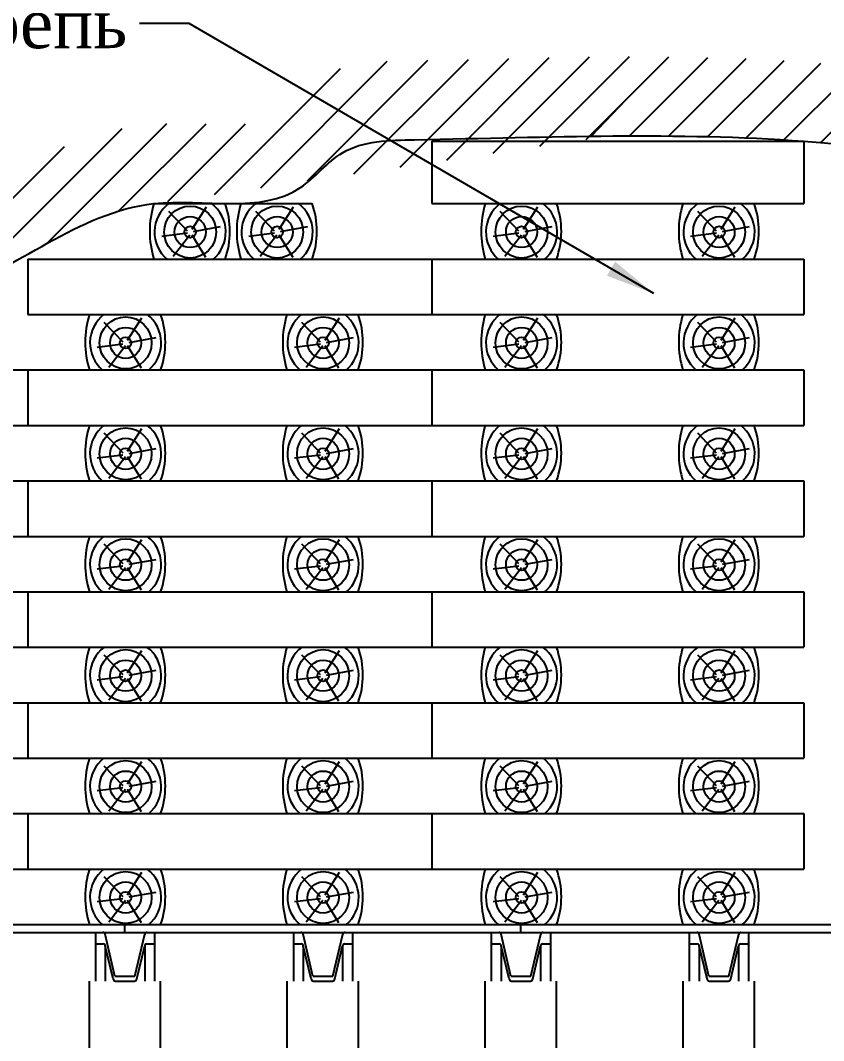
# Model space of a CAD drawing. Header units: millimetres. Extents: x -46762 to 161452, y -66984 to 31524.
# Drawn here: x -9604 to -7576, y 14450 to 17025 of the extents above; entities that cross this region are included whole.
import ezdxf

# ---------------------------------------------------------------- set-up
doc = ezdxf.new("R2010")
doc.units = ezdxf.units.MM
doc.header["$LTSCALE"] = 0.5
doc.styles.get("Standard").update_dxf_attribs({"font": 'TIMES.TTF'})
doc.dimstyles.new('ISO-25', dxfattribs={"dimscale": 50, "dimtxt": 2.5, "dimasz": 2.5, "dimexe": 1.25, "dimexo": 0.625, "dimtad": 1, "dimdec": 0, "dimtxsty": 'Standard', "dimcen": 2.5, "dimadec": 0, "dimazin": 0, "dimtfac": 1, "dimtdec": 0, "dimtmove": 0, "dimatfit": 3, "dimfxl": 1, "dimarcsym": 0})

# ---------------------------------------------------------------- blocks, each defined once
blk = doc.blocks.new('A$C5DAE4609')
for p, q in [((10.4, 140), (190.4, 140)), ((10.4, 0), (190.4, 0))]:
    blk.add_line(p, q)
for centre, radius, start, end in [((240.1, 70), 240.1, 163.0505, 196.9495), ((-7.2, 70), 209.7, 340.4991, 19.5009)]:
    blk.add_arc(centre, radius, start, end)

msp = doc.modelspace()

# ---------------------------------------------------------------- hatches: boundary and pattern name
h = msp.add_hatch()
h.set_pattern_fill('JIS_WOOD', color=256, scale=100, style=0)
edge = h.paths.add_edge_path()
edge.add_line((-9302.69, 16557.64), (-9409.3, 16737.18))
edge.add_spline(control_points=[(-9409.3, 16737.18), (-9412.15, 16736.33), (-9414.99, 16735.47), (-9436.49, 16728.78), (-9454.5, 16722.4), (-9489.24, 16708.88), (-9505.96, 16701.74), (-9538.25, 16687.06), (-9553.81, 16679.51), (-9583.9, 16664.3), (-9598.43, 16656.64), (-9626.55, 16641.45), (-9640.15, 16633.93), (-9666.51, 16619.23), (-9679.27, 16612.05), (-9704.01, 16598.26), (-9715.99, 16591.64), (-9737.83, 16579.86), (-9747.78, 16574.61), (-9757.43, 16569.69)], knot_values=[1491.8872397, 1491.8872397, 1491.8872397, 1491.8872397, 1498.414908, 1498.414908, 1541.668994, 1541.668994, 1584.9230799, 1584.9230799, 1628.1771659, 1628.1771659, 1671.4312518, 1671.4312518, 1714.6853378, 1714.6853378, 1757.9394238, 1757.9394238, 1801.1935097, 1801.1935097, 1839.3834716, 1839.3834716, 1839.3834716, 1839.3834716], degree=3, periodic=0)
edge.add_line((-9757.43, 16569.69), (-9816.55, 16332.5))
edge.add_spline(control_points=[(-9816.55, 16332.5), (-9808.08, 16334.64), (-9630.61, 16383.67), (-9479.47, 16523.99), (-9302.69, 16557.64)], knot_values=[1329.0495257, 1329.0495257, 1329.0495257, 1329.0495257, 1355.663982, 1890.09668, 1890.09668, 1890.09668, 1890.09668], degree=3, periodic=0)
edge = h.paths.add_edge_path()
edge.add_spline(control_points=[(-9302.69, 16557.64), (-9290.99, 16559.87), (-9154.4, 16580.5), (-8943.16, 16520.73), (-8787.66, 16721.63), (-8501.92, 16725.48), (-8276.8, 16732.26), (-8117.1, 16733.63)], knot_values=[1890.09668, 1890.09668, 1890.09668, 1890.09668, 1925.4700919, 2297.9836833, 2435.8162175, 2621.3921299, 3103.5642911, 3103.5642911, 3103.5642911, 3103.5642911], degree=3, periodic=0)
edge.add_line((-8117.1, 16733.63), (-8023.03, 16933.99))
edge.add_spline(control_points=[(-8023.03, 16933.99), (-8064.54, 16934.05), (-8106.04, 16933.8), (-8221.06, 16932.53), (-8294.68, 16931.06), (-8409.85, 16928.55), (-8451.09, 16927.61), (-8513.25, 16926.25), (-8534.02, 16925.81), (-8565.26, 16925.18), (-8575.69, 16924.97), (-8591.36, 16924.68), (-8596.58, 16924.58), (-8604.43, 16924.43), (-8607.04, 16924.39), (-8610.97, 16924.32), (-8612.27, 16924.29), (-8621.66, 16924.12), (-8630.23, 16923.97), (-8648.3, 16923.52), (-8657.82, 16923.21), (-8677.78, 16922.26), (-8688.23, 16921.62), (-8706.69, 16920.04), (-8714.45, 16919.26), (-8730.43, 16917.32), (-8738.65, 16916.16), (-8755.54, 16913.34), (-8764.21, 16911.69), (-8781.98, 16907.75), (-8791.08, 16905.47), (-8809.66, 16900.12), (-8819.14, 16897.05), (-8838.37, 16889.99), (-8848.12, 16886), (-8864.21, 16878.57), (-8870.5, 16875.46), (-8879.94, 16870.45), (-8883.08, 16868.72), (-8887.79, 16866.04), (-8889.36, 16865.13), (-8892.49, 16863.28), (-8894.07, 16862.34), (-8897.23, 16860.41), (-8898.83, 16859.42), (-8908.53, 16853.31), (-8916, 16848.17), (-8929.82, 16838.08), (-8936.17, 16833.13), (-8947.9, 16823.58), (-8953.29, 16818.99), (-8963.23, 16810.27), (-8967.79, 16806.14), (-8976.18, 16798.44), (-8980.01, 16794.87), (-8986.99, 16788.35), (-8990.14, 16785.4), (-8995.78, 16780.2), (-8998.26, 16777.94), (-9002.51, 16774.16), (-9004.29, 16772.64), (-9007.04, 16770.36), (-9008.01, 16769.6), (-9008.53, 16769.21)], knot_values=[2308.2794904, 2308.2794904, 2308.2794904, 2308.2794904, 2431.4007334, 2431.4007334, 2649.1713122, 2649.1713122, 2769.9958392, 2769.9958392, 2830.4081026, 2830.4081026, 2860.6142344, 2860.6142344, 2875.7173003, 2875.7173003, 2883.2688332, 2883.2688332, 2887.0445997, 2887.0445997, 2910.0877626, 2910.0877626, 2933.1309256, 2933.1309256, 2956.1740886, 2956.1740886, 2972.070112, 2972.070112, 2987.9661353, 2987.9661353, 3003.8621587, 3003.8621587, 3019.758182, 3019.758182, 3035.6542053, 3035.6542053, 3051.5502287, 3051.5502287, 3061.7033434, 3061.7033434, 3066.7799008, 3066.7799008, 3069.3181794, 3069.3181794, 3071.8564581, 3071.8564581, 3074.5222835, 3074.5222835, 3088.2715874, 3088.2715874, 3102.0208914, 3102.0208914, 3115.7701954, 3115.7701954, 3129.5194994, 3129.5194994, 3143.2688034, 3143.2688034, 3157.0181074, 3157.0181074, 3170.7674113, 3170.7674113, 3184.5167153, 3184.5167153, 3198.2660193, 3198.2660193, 3198.2660193, 3198.2660193], degree=3, periodic=0)
edge.add_spline(control_points=[(-9008.53, 16769.21), (-9008.69, 16769.15), (-9008.91, 16769.06), (-9009.87, 16768.69), (-9010.91, 16768.34), (-9013.91, 16767.5), (-9015.87, 16767.02), (-9020.76, 16766.07), (-9023.69, 16765.58), (-9031.47, 16764.58), (-9036.63, 16764.09), (-9048.42, 16763.35), (-9055.04, 16763.11), (-9069.58, 16762.91), (-9077.5, 16762.94), (-9094.5, 16763.23), (-9103.58, 16763.49), (-9122.8, 16764.11), (-9132.94, 16764.48), (-9154.19, 16765.19), (-9165.31, 16765.52), (-9188.49, 16765.97), (-9200.56, 16766.08), (-9225.64, 16765.83), (-9238.65, 16765.47), (-9258.86, 16764.37), (-9265.7, 16763.9), (-9276.13, 16763.03), (-9279.64, 16762.71), (-9286.72, 16762.01), (-9290.29, 16761.62), (-9298.8, 16760.63), (-9303.72, 16760), (-9326.08, 16756.87), (-9343.13, 16753.74), (-9376.74, 16746.3), (-9393.26, 16741.96), (-9409.3, 16737.18)], knot_values=[1839.3834716, 1839.3834716, 1839.3834716, 1839.3834716, 1849.4136162, 1849.4136162, 1871.8549899, 1871.8549899, 1894.2963636, 1894.2963636, 1916.7377373, 1916.7377373, 1945.5862228, 1945.5862228, 1974.4347082, 1974.4347082, 2003.2831937, 2003.2831937, 2032.1316792, 2032.1316792, 2060.9801647, 2060.9801647, 2089.8286501, 2089.8286501, 2118.6771356, 2118.6771356, 2147.5256211, 2147.5256211, 2161.90093, 2161.90093, 2169.0885844, 2169.0885844, 2176.2762388, 2176.2762388, 2186.3011789, 2186.3011789, 2222.1312354, 2222.1312354, 2258.8576531, 2258.8576531, 2258.8576531, 2258.8576531], degree=3, periodic=0)
edge.add_line((-9409.3, 16737.18), (-9302.69, 16557.64))
edge.add_spline(control_points=[(-9302.69, 16557.64), (-9290.99, 16559.87), (-9154.4, 16580.5), (-8943.16, 16520.73), (-8787.66, 16721.63), (-8501.92, 16725.48), (-8276.8, 16732.26), (-8117.1, 16733.63)], knot_values=[1890.09668, 1890.09668, 1890.09668, 1890.09668, 1925.4700919, 2297.9836833, 2435.8162175, 2621.3921299, 3103.5642911, 3103.5642911, 3103.5642911, 3103.5642911], degree=3, periodic=0)
edge.add_arc((-9037.45, 16492.95), 240.11, 163.05049, 163.08772, ccw=False)
edge.add_line((-9267.14, 16562.95), (-9265.44, 16562.95))
edge = h.paths.add_edge_path()
edge.add_spline(control_points=[(-7696.13, 16925.49), (-7699.42, 16925.68), (-7702.71, 16925.86), (-7780.09, 16930.01), (-7853.75, 16932.24), (-7959.2, 16933.72), (-7991.12, 16933.95), (-8023.03, 16933.99)], knot_values=[3198.2660193, 3198.2660193, 3198.2660193, 3198.2660193, 3207.9412581, 3207.9412581, 3425.7118369, 3425.7118369, 3520.3611728, 3520.3611728, 3520.3611728, 3520.3611728], degree=3, periodic=0)
edge.add_line((-8023.03, 16933.99), (-8117.1, 16733.63))
edge.add_spline(control_points=[(-8117.1, 16733.63), (-7951.32, 16735.06), (-7788.61, 16732.68), (-7625.33, 16720.47)], knot_values=[3103.5642911, 3103.5642911, 3103.5642911, 3103.5642911, 3604.1023321, 3604.1023321, 3604.1023321, 3604.1023321], degree=3, periodic=0)
edge.add_spline(control_points=[(-7625.33, 16720.47), (-7571.15, 16716.42), (-7516.9, 16711.28), (-7462.62, 16705.12)], knot_values=[3604.1023321, 3604.1023321, 3604.1023321, 3604.1023321, 3770.1922763, 3770.1922763, 3770.1922763, 3770.1922763], degree=3, periodic=0)
edge.add_line((-7462.62, 16705.12), (-7696.13, 16925.49))
edge = h.paths.add_edge_path()
edge.add_spline(control_points=[(-6272.79, 16637.91), (-6290.8, 16643.83), (-6308.83, 16649.69), (-6460.12, 16698.21), (-6594.68, 16737.22), (-6865.69, 16806), (-7002.14, 16835.78), (-7219.46, 16874.21), (-7299.95, 16886.5), (-7420.86, 16901.8), (-7461.19, 16906.38), (-7521.73, 16912.42), (-7541.91, 16914.29), (-7572.19, 16916.9), (-7582.29, 16917.73), (-7602.48, 16919.32), (-7612.58, 16920.09), (-7647.21, 16922.58), (-7671.69, 16924.13), (-7696.13, 16925.49)], knot_values=[3520.3611728, 3520.3611728, 3520.3611728, 3520.3611728, 3574.984951, 3574.984951, 3978.0695438, 3978.0695438, 4381.1541365, 4381.1541365, 4617.2891924, 4617.2891924, 4735.3567204, 4735.3567204, 4794.3904844, 4794.3904844, 4823.9073664, 4823.9073664, 4853.4242484, 4853.4242484, 4925.2160173, 4925.2160173, 4925.2160173, 4925.2160173], degree=3, periodic=0)
edge.add_line((-7696.13, 16925.49), (-7462.62, 16705.12))
edge.add_spline(control_points=[(-7462.62, 16705.12), (-7157.23, 16670.46), (-6850.77, 16603.38), (-6548.51, 16514.42)], knot_values=[3770.1922763, 3770.1922763, 3770.1922763, 3770.1922763, 4704.6908673, 4704.6908673, 4704.6908673, 4704.6908673], degree=3, periodic=0)
edge.add_line((-6548.51, 16514.42), (-6272.79, 16637.91))
edge = h.paths.add_edge_path()
edge.add_spline(control_points=[(-5500.7, 16349.42), (-5522.99, 16357.79), (-5545.37, 16366.33), (-5619.81, 16395.06), (-5672.28, 16415.82), (-5754.84, 16448.45), (-5784.48, 16460.16), (-5829.27, 16477.71), (-5844.25, 16483.55), (-5866.82, 16492.3), (-5874.35, 16495.21), (-5889.45, 16501.02), (-5897.02, 16503.93), (-5913.55, 16510.24), (-5922.51, 16513.64), (-6044.07, 16559.64), (-6157.92, 16600.12), (-6272.79, 16637.91)], knot_values=[4925.2160173, 4925.2160173, 4925.2160173, 4925.2160173, 4998.4948295, 4998.4948295, 5167.9846442, 5167.9846442, 5261.9321579, 5261.9321579, 5308.9059148, 5308.9059148, 5332.3927933, 5332.3927933, 5355.8796717, 5355.8796717, 5383.6266499, 5383.6266499, 5732.0874645, 5732.0874645, 5732.0874645, 5732.0874645], degree=3, periodic=0)
edge.add_line((-6272.79, 16637.91), (-6548.51, 16514.42))
edge.add_spline(control_points=[(-6548.51, 16514.42), (-6374.38, 16463.17), (-6201.64, 16404.66), (-6031.3, 16340.91)], knot_values=[4704.6908673, 4704.6908673, 4704.6908673, 4704.6908673, 5243.0458074, 5243.0458074, 5243.0458074, 5243.0458074], degree=3, periodic=0)
edge.add_spline(control_points=[(-6031.3, 16340.91), (-6010.35, 16333.07), (-5809.44, 16256.99), (-5612.06, 16173.93), (-5432.53, 16112.2)], knot_values=[5243.0458074, 5243.0458074, 5243.0458074, 5243.0458074, 5309.2451267, 5879.0981892, 5879.0981892, 5879.0981892, 5879.0981892], degree=3, periodic=0)
edge.add_line((-5432.53, 16112.2), (-5500.7, 16349.42))
edge = h.paths.add_edge_path()
edge.add_spline(control_points=[(-4799.52, 16176.79), (-4816.16, 16178.02), (-4832.69, 16179.42), (-4872.76, 16183.3), (-4896.17, 16185.96), (-4930.87, 16190.59), (-4942.37, 16192.23), (-4965.23, 16195.74), (-4976.65, 16197.61), (-5028.89, 16206.7), (-5069.69, 16215.26), (-5160.59, 16237.14), (-5210.73, 16251.1), (-5311.56, 16282.12), (-5362.25, 16299.18), (-5442.32, 16327.72), (-5471.44, 16338.43), (-5500.7, 16349.42)], knot_values=[5732.0874645, 5732.0874645, 5732.0874645, 5732.0874645, 5785.8639203, 5785.8639203, 5863.4557085, 5863.4557085, 5902.2516026, 5902.2516026, 5941.0474968, 5941.0474968, 6079.6322189, 6079.6322189, 6249.1220336, 6249.1220336, 6418.6118483, 6418.6118483, 6514.8228507, 6514.8228507, 6514.8228507, 6514.8228507], degree=3, periodic=0)
edge.add_line((-5500.7, 16349.42), (-5432.53, 16112.2))
edge.add_spline(control_points=[(-5432.53, 16112.2), (-5291.58, 16063.74), (-5148.97, 16023.1), (-5002.03, 15999.14)], knot_values=[5879.0981892, 5879.0981892, 5879.0981892, 5879.0981892, 6326.5085512, 6326.5085512, 6326.5085512, 6326.5085512], degree=3, periodic=0)
edge.add_line((-5002.03, 15999.14), (-4799.52, 16176.79))
edge = h.paths.add_edge_path()
edge.add_spline(control_points=[(-4272.41, 16175.94), (-4276.2, 16175.8), (-4279.99, 16175.66), (-4333.29, 16173.77), (-4382.36, 16172.13), (-4479.37, 16169.79), (-4527.31, 16169.08), (-4621.83, 16169.19), (-4668.42, 16170.03), (-4742.97, 16173.1), (-4771.41, 16174.7), (-4799.52, 16176.79)], knot_values=[6514.8228507, 6514.8228507, 6514.8228507, 6514.8228507, 6525.8689882, 6525.8689882, 6670.4503563, 6670.4503563, 6815.0317244, 6815.0317244, 6959.6130925, 6959.6130925, 7050.4180048, 7050.4180048, 7050.4180048, 7050.4180048], degree=3, periodic=0)
edge.add_line((-4799.52, 16176.79), (-5002.03, 15999.14))
edge.add_spline(control_points=[(-5002.03, 15999.14), (-4996.25, 15998.19), (-4729.64, 15955.95), (-4448.5, 15969.61), (-4175.36, 15979.31)], knot_values=[6326.5085512, 6326.5085512, 6326.5085512, 6326.5085512, 6344.1358618, 7137.3790092, 7137.3790092, 7137.3790092, 7137.3790092], degree=3, periodic=0)
edge.add_line((-4175.36, 15979.31), (-4272.41, 16175.94))
edge = h.paths.add_edge_path()
edge.add_spline(control_points=[(-3416.53, 16151.37), (-3450.02, 16157.08), (-3483.53, 16161.9), (-3569.07, 16172.28), (-3621.08, 16176.75), (-3724.81, 16182.91), (-3776.53, 16184.59), (-3879.54, 16185.99), (-3930.83, 16185.71), (-4032.84, 16183.98), (-4083.56, 16182.53), (-4180.41, 16179.31), (-4226.6, 16177.58), (-4272.41, 16175.94)], knot_values=[7050.4180048, 7050.4180048, 7050.4180048, 7050.4180048, 7143.4126151, 7143.4126151, 7287.9939832, 7287.9939832, 7432.5753513, 7432.5753513, 7577.1567194, 7577.1567194, 7721.7380875, 7721.7380875, 7855.2733181, 7855.2733181, 7855.2733181, 7855.2733181], degree=3, periodic=0)
edge.add_line((-4272.41, 16175.94), (-4175.36, 15979.31))
edge.add_spline(control_points=[(-4175.36, 15979.31), (-3987.29, 15985.98), (-3800.13, 15990.92), (-3619.02, 15975.44)], knot_values=[7137.3790092, 7137.3790092, 7137.3790092, 7137.3790092, 7683.5524009, 7683.5524009, 7683.5524009, 7683.5524009], degree=3, periodic=0)
edge.add_line((-3619.02, 15975.44), (-3416.53, 16151.37))
edge = h.paths.add_edge_path()
edge.add_spline(control_points=[(-2961.3, 16004.6), (-2972.91, 16010.53), (-2984.57, 16016.28), (-3035.91, 16040.74), (-3075.99, 16057.54), (-3156.71, 16087.36), (-3197.35, 16100.38), (-3278.9, 16123.08), (-3319.83, 16132.77), (-3379.37, 16144.75), (-3397.95, 16148.2), (-3416.53, 16151.37)], knot_values=[7855.2733181, 7855.2733181, 7855.2733181, 7855.2733181, 7888.840924, 7888.840924, 8002.697252, 8002.697252, 8116.55358, 8116.55358, 8230.409908, 8230.409908, 8281.9966659, 8281.9966659, 8281.9966659, 8281.9966659], degree=3, periodic=0)
edge.add_line((-3416.53, 16151.37), (-3619.02, 15975.44))
edge.add_spline(control_points=[(-3619.02, 15975.44), (-3412.33, 15957.78), (-3167.91, 15903.38), (-2947.01, 15766.85), (-2906.21, 15739.88)], knot_values=[7683.5524009, 7683.5524009, 7683.5524009, 7683.5524009, 8306.867494, 8449.9641267, 8449.9641267, 8449.9641267, 8449.9641267], degree=3, periodic=0)
edge.add_line((-2906.21, 15739.88), (-2961.3, 16004.6))
edge = h.paths.add_edge_path()
edge.add_spline(control_points=[(-2371.29, 15632.09), (-2382.62, 15637.17), (-2394.13, 15642.7), (-2423.98, 15657.9), (-2442.56, 15668.19), (-2480.49, 15690.6), (-2499.85, 15702.71), (-2539.3, 15728.43), (-2559.4, 15742.03), (-2600.36, 15770.36), (-2621.22, 15785.08), (-2663.77, 15815.24), (-2685.46, 15830.67), (-2729.79, 15861.83), (-2752.43, 15877.54), (-2798.86, 15908.82), (-2822.64, 15924.38), (-2862.34, 15949.1), (-2877.84, 15958.46), (-2901.53, 15972.22), (-2909.5, 15976.76), (-2921.57, 15983.48), (-2925.62, 15985.71), (-2933.75, 15990.13), (-2937.84, 15992.33), (-2947, 15997.2), (-2952.09, 15999.86), (-2958.56, 16003.2), (-2959.93, 16003.9), (-2961.3, 16004.6)], knot_values=[8281.9966659, 8281.9966659, 8281.9966659, 8281.9966659, 8331.0616775, 8331.0616775, 8407.3612814, 8407.3612814, 8483.6608854, 8483.6608854, 8559.9604894, 8559.9604894, 8636.2600934, 8636.2600934, 8712.5596973, 8712.5596973, 8788.8593013, 8788.8593013, 8865.1589053, 8865.1589053, 8912.6541458, 8912.6541458, 8936.4017661, 8936.4017661, 8948.2755762, 8948.2755762, 8960.1493863, 8960.1493863, 8974.8947478, 8974.8947478, 8978.8619715, 8978.8619715, 8978.8619715, 8978.8619715], degree=3, periodic=0)
edge.add_line((-2961.3, 16004.6), (-2906.21, 15739.88))
edge.add_spline(control_points=[(-2906.21, 15739.88), (-2783.49, 15658.73), (-2664.78, 15564.16), (-2539.87, 15493.69)], knot_values=[8449.9641267, 8449.9641267, 8449.9641267, 8449.9641267, 8880.4066463, 8880.4066463, 8880.4066463, 8880.4066463], degree=3, periodic=0)
edge.add_line((-2539.87, 15493.69), (-2371.29, 15632.09))

# ---------------------------------------------------------------- linework, layer by layer
for p, q in [((-8074.08, 16825.94), (-8162.8, 16733.15)), ((-8565.44, 16720.47), (-8565.44, 16562.95)), ((-8565.44, 16720.47), (-7625.33, 16720.47)), ((-7625.33, 16720.47), (-7625.33, 16562.95)), ((-8565.44, 16562.95), (-7625.33, 16562.95)), ((-8565.44, 16562.95), (-7931.25, 16562.95)), ((-9230.19, 16543.96), (-9182.92, 16494.02)), ((-9135.43, 16554), (-9171.4, 16497.5)), ((-9010.44, 16543.96), (-8963.17, 16494.02)), ((-8915.68, 16554), (-8951.65, 16497.5)), ((-8393.15, 16543.96), (-8345.87, 16494.02)), ((-8298.38, 16554), (-8334.36, 16497.5)), ((-7894.31, 16543.96), (-7847.03, 16494.02)), ((-7799.54, 16554), (-7835.52, 16497.5)), ((-9182.13, 16488.03), (-9247.4, 16480.08)), ((-9176.04, 16483.67), (-9218.11, 16429.08)), ((-9171.54, 16484.4), (-9136.3, 16428.1)), ((-9099.26, 16503.93), (-9167.63, 16491.63)), ((-8962.37, 16488.03), (-9027.65, 16480.08)), ((-8956.29, 16483.67), (-8998.36, 16429.08)), ((-8951.79, 16484.4), (-8916.55, 16428.1)), ((-8879.5, 16503.93), (-8947.88, 16491.63)), ((-8345.08, 16488.03), (-8410.36, 16480.08)), ((-8338.99, 16483.67), (-8381.07, 16429.08)), ((-8334.49, 16484.4), (-8299.25, 16428.1)), ((-8262.21, 16503.93), (-8330.58, 16491.63)), ((-7846.24, 16488.03), (-7911.52, 16480.08)), ((-7840.15, 16483.67), (-7882.23, 16429.08)), ((-7835.65, 16484.4), (-7800.41, 16428.1)), ((-7763.37, 16503.93), (-7831.74, 16491.63)), ((-9585.09, 16422.95), (-7931.25, 16422.95)), ((-9585.09, 16422.95), (-9585.09, 16282.95)), ((-8931.25, 16422.95), (-7625.33, 16422.95)), ((-8565.44, 16422.95), (-8565.44, 16282.95)), ((-7625.33, 16422.95), (-7625.33, 16282.95)), ((-9585.09, 16282.95), (-8931.25, 16282.95)), ((-8931.25, 16282.95), (-7625.33, 16282.95)), ((-9393.15, 16263.96), (-9345.87, 16214.02)), ((-9298.38, 16274), (-9334.36, 16217.5)), ((-8894.31, 16263.96), (-8847.03, 16214.02)), ((-8799.54, 16274), (-8835.52, 16217.5)), ((-8393.15, 16263.96), (-8345.87, 16214.02)), ((-8298.38, 16274), (-8334.36, 16217.5)), ((-7894.31, 16263.96), (-7847.03, 16214.02)), ((-7799.54, 16274), (-7835.52, 16217.5)), ((-9345.08, 16208.03), (-9410.36, 16200.08)), ((-9338.99, 16203.67), (-9381.07, 16149.08)), ((-9334.49, 16204.4), (-9299.25, 16148.1)), ((-9262.21, 16223.93), (-9330.58, 16211.63)), ((-8846.24, 16208.03), (-8911.52, 16200.08)), ((-8840.15, 16203.67), (-8882.23, 16149.08)), ((-8835.65, 16204.4), (-8800.41, 16148.1)), ((-8763.37, 16223.93), (-8831.74, 16211.63)), ((-8345.08, 16208.03), (-8410.36, 16200.08)), ((-8338.99, 16203.67), (-8381.07, 16149.08)), ((-8334.49, 16204.4), (-8299.25, 16148.1)), ((-8262.21, 16223.93), (-8330.58, 16211.63)), ((-7846.24, 16208.03), (-7911.52, 16200.08)), ((-7840.15, 16203.67), (-7882.23, 16149.08)), ((-7835.65, 16204.4), (-7800.41, 16148.1)), ((-7763.37, 16223.93), (-7831.74, 16211.63)), ((-10591.91, 16142.95), (-8931.25, 16142.95)), ((-9931.25, 16142.95), (-7931.25, 16142.95)), ((-9585.09, 16142.95), (-9585.09, 16002.95)), ((-8931.25, 16142.95), (-7625.33, 16142.95)), ((-8565.44, 16142.95), (-8565.44, 16002.95)), ((-7625.33, 16142.95), (-7625.33, 16002.95)), ((-10591.91, 16002.95), (-8931.25, 16002.95)), ((-9931.25, 16002.95), (-7931.25, 16002.95)), ((-9298.38, 15994), (-9334.36, 15937.5)), ((-8931.25, 16002.95), (-7625.33, 16002.95)), ((-8799.54, 15994), (-8835.52, 15937.5)), ((-8298.38, 15994), (-8334.36, 15937.5)), ((-7799.54, 15994), (-7835.52, 15937.5)), ((-9393.15, 15983.96), (-9345.87, 15934.02)), ((-8894.31, 15983.96), (-8847.03, 15934.02)), ((-8393.15, 15983.96), (-8345.87, 15934.02)), ((-7894.31, 15983.96), (-7847.03, 15934.02)), ((-9262.21, 15943.93), (-9330.58, 15931.63)), ((-8763.37, 15943.93), (-8831.74, 15931.63)), ((-8262.21, 15943.93), (-8330.58, 15931.63)), ((-7763.37, 15943.93), (-7831.74, 15931.63)), ((-9345.08, 15928.03), (-9410.36, 15920.08)), ((-9338.99, 15923.67), (-9381.07, 15869.08)), ((-9334.49, 15924.4), (-9299.25, 15868.1)), ((-8846.24, 15928.03), (-8911.52, 15920.08)), ((-8840.15, 15923.67), (-8882.23, 15869.08)), ((-8835.65, 15924.4), (-8800.41, 15868.1)), ((-8345.08, 15928.03), (-8410.36, 15920.08)), ((-8338.99, 15923.67), (-8381.07, 15869.08)), ((-8334.49, 15924.4), (-8299.25, 15868.1)), ((-7846.24, 15928.03), (-7911.52, 15920.08)), ((-7840.15, 15923.67), (-7882.23, 15869.08)), ((-7835.65, 15924.4), (-7800.41, 15868.1)), ((-10931.25, 15862.95), (-8931.25, 15862.95)), ((-9931.25, 15862.95), (-7931.25, 15862.95)), ((-9585.09, 15862.95), (-9585.09, 15722.95)), ((-8931.25, 15862.95), (-7625.33, 15862.95)), ((-8565.44, 15862.95), (-8565.44, 15722.95)), ((-7625.33, 15862.95), (-7625.33, 15722.95)), ((-10931.25, 15722.95), (-8931.25, 15722.95)), ((-9931.25, 15722.95), (-7931.25, 15722.95)), ((-9298.38, 15714), (-9334.36, 15657.5)), ((-8931.25, 15722.95), (-7625.33, 15722.95)), ((-8799.54, 15714), (-8835.52, 15657.5)), ((-8298.38, 15714), (-8334.36, 15657.5)), ((-7799.54, 15714), (-7835.52, 15657.5)), ((-9393.15, 15703.96), (-9345.87, 15654.02)), ((-8894.31, 15703.96), (-8847.03, 15654.02)), ((-8393.15, 15703.96), (-8345.87, 15654.02)), ((-7894.31, 15703.96), (-7847.03, 15654.02)), ((-9262.21, 15663.93), (-9330.58, 15651.63)), ((-8763.37, 15663.93), (-8831.74, 15651.63)), ((-8262.21, 15663.93), (-8330.58, 15651.63)), ((-7763.37, 15663.93), (-7831.74, 15651.63)), ((-9345.08, 15648.03), (-9410.36, 15640.08)), ((-9338.99, 15643.67), (-9381.07, 15589.08)), ((-9334.49, 15644.4), (-9299.25, 15588.1)), ((-8846.24, 15648.03), (-8911.52, 15640.08)), ((-8840.15, 15643.67), (-8882.23, 15589.08)), ((-8835.65, 15644.4), (-8800.41, 15588.1)), ((-8345.08, 15648.03), (-8410.36, 15640.08)), ((-8338.99, 15643.67), (-8381.07, 15589.08)), ((-8334.49, 15644.4), (-8299.25, 15588.1)), ((-7846.24, 15648.03), (-7911.52, 15640.08)), ((-7840.15, 15643.67), (-7882.23, 15589.08)), ((-7835.65, 15644.4), (-7800.41, 15588.1)), ((-10931.25, 15582.95), (-8931.25, 15582.95)), ((-9931.25, 15582.95), (-7931.25, 15582.95)), ((-9585.09, 15582.95), (-9585.09, 15442.95)), ((-8931.25, 15582.95), (-7625.33, 15582.95)), ((-8565.44, 15582.95), (-8565.44, 15442.95)), ((-7625.33, 15582.95), (-7625.33, 15442.95)), ((-10931.25, 15442.95), (-8931.25, 15442.95)), ((-9931.25, 15442.95), (-7931.25, 15442.95)), ((-9298.38, 15434), (-9334.36, 15377.5)), ((-8931.25, 15442.95), (-7625.33, 15442.95)), ((-8799.54, 15434), (-8835.52, 15377.5)), ((-8298.38, 15434), (-8334.36, 15377.5)), ((-7799.54, 15434), (-7835.52, 15377.5)), ((-9393.15, 15423.96), (-9345.87, 15374.02)), ((-8894.31, 15423.96), (-8847.03, 15374.02)), ((-8393.15, 15423.96), (-8345.87, 15374.02)), ((-7894.31, 15423.96), (-7847.03, 15374.02)), ((-9262.21, 15383.93), (-9330.58, 15371.63)), ((-8763.37, 15383.93), (-8831.74, 15371.63)), ((-8262.21, 15383.93), (-8330.58, 15371.63)), ((-7763.37, 15383.93), (-7831.74, 15371.63)), ((-9345.08, 15368.03), (-9410.36, 15360.08)), ((-9338.99, 15363.67), (-9381.07, 15309.08)), ((-9334.49, 15364.4), (-9299.25, 15308.1)), ((-8846.24, 15368.03), (-8911.52, 15360.08)), ((-8840.15, 15363.67), (-8882.23, 15309.08)), ((-8835.65, 15364.4), (-8800.41, 15308.1)), ((-8345.08, 15368.03), (-8410.36, 15360.08)), ((-8338.99, 15363.67), (-8381.07, 15309.08)), ((-8334.49, 15364.4), (-8299.25, 15308.1)), ((-7846.24, 15368.03), (-7911.52, 15360.08)), ((-7840.15, 15363.67), (-7882.23, 15309.08)), ((-7835.65, 15364.4), (-7800.41, 15308.1)), ((-10931.25, 15302.95), (-8931.25, 15302.95)), ((-9931.25, 15302.95), (-7931.25, 15302.95)), ((-9585.09, 15302.95), (-9585.09, 15162.95)), ((-8931.25, 15302.95), (-7625.33, 15302.95)), ((-8565.44, 15302.95), (-8565.44, 15162.95)), ((-7625.33, 15302.95), (-7625.33, 15162.95)), ((-10931.25, 15162.95), (-8931.25, 15162.95)), ((-9931.25, 15162.95), (-7931.25, 15162.95)), ((-9393.15, 15143.96), (-9345.87, 15094.02)), ((-9298.38, 15154), (-9334.36, 15097.5)), ((-8931.25, 15162.95), (-7625.33, 15162.95)), ((-8894.31, 15143.96), (-8847.03, 15094.02)), ((-8799.54, 15154), (-8835.52, 15097.5)), ((-8393.15, 15143.96), (-8345.87, 15094.02)), ((-8298.38, 15154), (-8334.36, 15097.5)), ((-7894.31, 15143.96), (-7847.03, 15094.02)), ((-7799.54, 15154), (-7835.52, 15097.5)), ((-9262.21, 15103.93), (-9330.58, 15091.63)), ((-8763.37, 15103.93), (-8831.74, 15091.63)), ((-8262.21, 15103.93), (-8330.58, 15091.63)), ((-7763.37, 15103.93), (-7831.74, 15091.63)), ((-9345.08, 15088.03), (-9410.36, 15080.08)), ((-9338.99, 15083.67), (-9381.07, 15029.08)), ((-9334.49, 15084.4), (-9299.25, 15028.1)), ((-8846.24, 15088.03), (-8911.52, 15080.08)), ((-8840.15, 15083.67), (-8882.23, 15029.08)), ((-8835.65, 15084.4), (-8800.41, 15028.1)), ((-8345.08, 15088.03), (-8410.36, 15080.08)), ((-8338.99, 15083.67), (-8381.07, 15029.08)), ((-8334.49, 15084.4), (-8299.25, 15028.1)), ((-7846.24, 15088.03), (-7911.52, 15080.08)), ((-7840.15, 15083.67), (-7882.23, 15029.08)), ((-7835.65, 15084.4), (-7800.41, 15028.1)), ((-10931.25, 15022.95), (-8931.25, 15022.95)), ((-9931.25, 15022.95), (-7931.25, 15022.95)), ((-9585.09, 15022.95), (-9585.09, 14882.95)), ((-8931.25, 15022.95), (-7625.33, 15022.95)), ((-8565.44, 15022.95), (-8565.44, 14882.95)), ((-7625.33, 15022.95), (-7625.33, 14882.95)), ((-10931.25, 14882.95), (-8931.25, 14882.95)), ((-9931.25, 14882.95), (-7931.25, 14882.95)), ((-9393.15, 14863.96), (-9345.87, 14814.02)), ((-9298.38, 14874), (-9334.36, 14817.5)), ((-8931.25, 14882.95), (-7625.33, 14882.95)), ((-8894.31, 14863.96), (-8847.03, 14814.02)), ((-8799.54, 14874), (-8835.52, 14817.5)), ((-8393.15, 14863.96), (-8345.87, 14814.02)), ((-8298.38, 14874), (-8334.36, 14817.5)), ((-7894.31, 14863.96), (-7847.03, 14814.02)), ((-7799.54, 14874), (-7835.52, 14817.5)), ((-9262.21, 14823.93), (-9330.58, 14811.63)), ((-8763.37, 14823.93), (-8831.74, 14811.63)), ((-8262.21, 14823.93), (-8330.58, 14811.63)), ((-7763.37, 14823.93), (-7831.74, 14811.63)), ((-9345.08, 14808.03), (-9410.36, 14800.08)), ((-9338.99, 14803.67), (-9381.07, 14749.08)), ((-9334.49, 14804.4), (-9299.25, 14748.1)), ((-8846.24, 14808.03), (-8911.52, 14800.08)), ((-8840.15, 14803.67), (-8882.23, 14749.08)), ((-8835.65, 14804.4), (-8800.41, 14748.1)), ((-8345.08, 14808.03), (-8410.36, 14800.08)), ((-8338.99, 14803.67), (-8381.07, 14749.08)), ((-8334.49, 14804.4), (-8299.25, 14748.1)), ((-7846.24, 14808.03), (-7911.52, 14800.08)), ((-7840.15, 14803.67), (-7882.23, 14749.08)), ((-7835.65, 14804.4), (-7800.41, 14748.1)), ((-11031.8, 14742.95), (-7340.09, 14742.95)), ((-9340.09, 14722.95), (-9340.09, 14742.95)), ((-8340.09, 14722.95), (-8340.09, 14742.95)), ((-11031.8, 14722.95), (-7340.09, 14722.95)), ((-9414.84, 14722.95), (-9414.84, 14693.95)), ((-9414.84, 14722.95), (-9395.84, 14722.95)), ((-9365.39, 14612.95), (-9390, 14718.32)), ((-9314.79, 14612.95), (-9290.18, 14718.32)), ((-9284.34, 14722.95), (-9265.34, 14722.95)), ((-9265.34, 14722.95), (-9265.34, 14693.95)), ((-8914.84, 14722.95), (-8914.84, 14693.95)), ((-8914.84, 14722.95), (-8895.84, 14722.95)), ((-8865.39, 14612.95), (-8890, 14718.32)), ((-8814.79, 14612.95), (-8790.18, 14718.32)), ((-8784.34, 14722.95), (-8765.34, 14722.95)), ((-8765.34, 14722.95), (-8765.34, 14693.95)), ((-8414.84, 14722.95), (-8414.84, 14693.95)), ((-8414.84, 14722.95), (-8395.84, 14722.95)), ((-8365.39, 14612.95), (-8390, 14718.32)), ((-8314.79, 14612.95), (-8290.18, 14718.32)), ((-8284.34, 14722.95), (-8265.34, 14722.95)), ((-8265.34, 14722.95), (-8265.34, 14693.95)), ((-7914.84, 14722.95), (-7914.84, 14693.95)), ((-7914.84, 14722.95), (-7895.84, 14722.95)), ((-7865.39, 14612.95), (-7890, 14718.32)), ((-7814.79, 14612.95), (-7790.18, 14718.32)), ((-7784.34, 14722.95), (-7765.34, 14722.95)), ((-7765.34, 14722.95), (-7765.34, 14693.95)), ((-9414.84, 14693.95), (-9394.84, 14693.95)), ((-9414.84, 14693.95), (-9414.84, 14599.95)), ((-9389.84, 14688.95), (-9389.84, 14599.95)), ((-9369.84, 14605.95), (-9389.84, 14688.95)), ((-9310.34, 14605.95), (-9290.34, 14688.95)), ((-9290.34, 14688.95), (-9290.34, 14599.95)), ((-9285.34, 14693.95), (-9265.34, 14693.95)), ((-9265.34, 14693.95), (-9265.34, 14599.95)), ((-8914.84, 14693.95), (-8894.84, 14693.95)), ((-8914.84, 14693.95), (-8914.84, 14599.95)), ((-8889.84, 14688.95), (-8889.84, 14599.95)), ((-8869.84, 14605.95), (-8889.84, 14688.95)), ((-8810.34, 14605.95), (-8790.34, 14688.95)), ((-8790.34, 14688.95), (-8790.34, 14599.95)), ((-8785.34, 14693.95), (-8765.34, 14693.95)), ((-8765.34, 14693.95), (-8765.34, 14599.95)), ((-8414.84, 14693.95), (-8394.84, 14693.95)), ((-8414.84, 14693.95), (-8414.84, 14599.95)), ((-8389.84, 14688.95), (-8389.84, 14599.95)), ((-8369.84, 14605.95), (-8389.84, 14688.95)), ((-8310.34, 14605.95), (-8290.34, 14688.95)), ((-8290.34, 14688.95), (-8290.34, 14599.95)), ((-8285.34, 14693.95), (-8265.34, 14693.95)), ((-8265.34, 14693.95), (-8265.34, 14599.95)), ((-7914.84, 14693.95), (-7894.84, 14693.95)), ((-7914.84, 14693.95), (-7914.84, 14599.95)), ((-7889.84, 14688.95), (-7889.84, 14599.95)), ((-7869.84, 14605.95), (-7889.84, 14688.95)), ((-7810.34, 14605.95), (-7790.34, 14688.95)), ((-7790.34, 14688.95), (-7790.34, 14599.95)), ((-7785.34, 14693.95), (-7765.34, 14693.95)), ((-7765.34, 14693.95), (-7765.34, 14599.95)), ((-9365.39, 14612.95), (-9314.79, 14612.95)), ((-8865.39, 14612.95), (-8814.79, 14612.95)), ((-8365.39, 14612.95), (-8314.79, 14612.95)), ((-7865.39, 14612.95), (-7814.79, 14612.95)), ((-9430.09, 10504.95), (-9430.09, 14599.95)), ((-9363.84, 14599.95), (-9316.34, 14599.95)), ((-9250.09, 10504.95), (-9250.09, 14599.95)), ((-8930.09, 10504.95), (-8930.09, 14599.95)), ((-8863.84, 14599.95), (-8816.34, 14599.95)), ((-8750.09, 10504.95), (-8750.09, 14599.95)), ((-8430.09, 10504.95), (-8430.09, 14599.95)), ((-8363.84, 14599.95), (-8316.34, 14599.95)), ((-8250.09, 10504.95), (-8250.09, 14599.95)), ((-7930.09, 10504.95), (-7930.09, 14599.95)), ((-7863.84, 14599.95), (-7816.34, 14599.95)), ((-7750.09, 10504.95), (-7750.09, 14599.95))]:
    msp.add_line(p, q)
for centre, radius in [((-9175.52, 16491.22), 65.65), ((-8955.77, 16491.22), 65.65), ((-8338.47, 16491.22), 65.65), ((-7839.63, 16491.22), 65.65), ((-9175.52, 16491.22), 39.31), ((-8955.77, 16491.22), 39.31), ((-8338.47, 16491.22), 39.31), ((-7839.63, 16491.22), 39.31), ((-9175.52, 16491.22), 14.44), ((-8955.77, 16491.22), 14.44), ((-8338.47, 16491.22), 14.44), ((-7839.63, 16491.22), 14.44), ((-9338.47, 16211.22), 65.65), ((-8839.63, 16211.22), 65.65), ((-8338.47, 16211.22), 65.65), ((-7839.63, 16211.22), 65.65), ((-9338.47, 16211.22), 39.31), ((-9338.47, 16211.22), 14.44), ((-8839.63, 16211.22), 39.31), ((-8839.63, 16211.22), 14.44), ((-8338.47, 16211.22), 39.31), ((-8338.47, 16211.22), 14.44), ((-7839.63, 16211.22), 39.31), ((-7839.63, 16211.22), 14.44), ((-9338.47, 15931.22), 65.65), ((-8839.63, 15931.22), 65.65), ((-8338.47, 15931.22), 65.65), ((-7839.63, 15931.22), 65.65), ((-9338.47, 15931.22), 39.31), ((-8839.63, 15931.22), 39.31), ((-8338.47, 15931.22), 39.31), ((-7839.63, 15931.22), 39.31), ((-9338.47, 15931.22), 14.44), ((-8839.63, 15931.22), 14.44), ((-8338.47, 15931.22), 14.44), ((-7839.63, 15931.22), 14.44), ((-9338.47, 15651.22), 65.65), ((-8839.63, 15651.22), 65.65), ((-8338.47, 15651.22), 65.65), ((-7839.63, 15651.22), 65.65), ((-9338.47, 15651.22), 39.31), ((-8839.63, 15651.22), 39.31), ((-8338.47, 15651.22), 39.31), ((-7839.63, 15651.22), 39.31), ((-9338.47, 15651.22), 14.44), ((-8839.63, 15651.22), 14.44), ((-8338.47, 15651.22), 14.44), ((-7839.63, 15651.22), 14.44), ((-9338.47, 15371.22), 65.65), ((-8839.63, 15371.22), 65.65), ((-8338.47, 15371.22), 65.65), ((-7839.63, 15371.22), 65.65), ((-9338.47, 15371.22), 39.31), ((-8839.63, 15371.22), 39.31), ((-8338.47, 15371.22), 39.31), ((-7839.63, 15371.22), 39.31), ((-9338.47, 15371.22), 14.44), ((-8839.63, 15371.22), 14.44), ((-8338.47, 15371.22), 14.44), ((-7839.63, 15371.22), 14.44), ((-9338.47, 15091.22), 65.65), ((-8839.63, 15091.22), 65.65), ((-8338.47, 15091.22), 65.65), ((-7839.63, 15091.22), 65.65), ((-9338.47, 15091.22), 39.31), ((-8839.63, 15091.22), 39.31), ((-8338.47, 15091.22), 39.31), ((-7839.63, 15091.22), 39.31), ((-9338.47, 15091.22), 14.44), ((-8839.63, 15091.22), 14.44), ((-8338.47, 15091.22), 14.44), ((-7839.63, 15091.22), 14.44), ((-9338.47, 14811.22), 65.65), ((-8839.63, 14811.22), 65.65), ((-8338.47, 14811.22), 65.65), ((-7839.63, 14811.22), 65.65), ((-9338.47, 14811.22), 39.31), ((-8839.63, 14811.22), 39.31), ((-8338.47, 14811.22), 39.31), ((-7839.63, 14811.22), 39.31), ((-9338.47, 14811.22), 14.44), ((-8839.63, 14811.22), 14.44), ((-8338.47, 14811.22), 14.44), ((-7839.63, 14811.22), 14.44)]:
    msp.add_circle(centre, radius)
for centre, radius, start, end in [((-9175.52, 16491.22), 90, 127.4733, 229.63363), ((-9175.52, 16491.22), 90, 310.36637, 52.5267), ((-8955.77, 16491.22), 90, 127.4733, 229.63363), ((-8955.77, 16491.22), 90, 310.36637, 52.5267), ((-8338.47, 16491.22), 90, 127.4733, 229.63363), ((-8338.47, 16491.22), 90, 310.36637, 52.5267), ((-7839.63, 16491.22), 90, 127.4733, 229.63363), ((-7839.63, 16491.22), 90, 310.36637, 52.5267), ((-9338.47, 16211.22), 90, 127.4733, 229.63363), ((-9338.47, 16211.22), 90, 310.36637, 52.5267), ((-8839.63, 16211.22), 90, 127.4733, 229.63363), ((-8839.63, 16211.22), 90, 310.36637, 52.5267), ((-8338.47, 16211.22), 90, 127.4733, 229.63363), ((-8338.47, 16211.22), 90, 310.36637, 52.5267), ((-7839.63, 16211.22), 90, 127.4733, 229.63363), ((-7839.63, 16211.22), 90, 310.36637, 52.5267), ((-9338.47, 15931.22), 90, 127.4733, 229.63363), ((-9338.47, 15931.22), 90, 310.36637, 52.5267), ((-8839.63, 15931.22), 90, 127.4733, 229.63363), ((-8839.63, 15931.22), 90, 310.36637, 52.5267), ((-8338.47, 15931.22), 90, 127.4733, 229.63363), ((-8338.47, 15931.22), 90, 310.36637, 52.5267), ((-7839.63, 15931.22), 90, 127.4733, 229.63363), ((-7839.63, 15931.22), 90, 310.36637, 52.5267), ((-9338.47, 15651.22), 90, 127.4733, 229.63363), ((-9338.47, 15651.22), 90, 310.36637, 52.5267), ((-8839.63, 15651.22), 90, 127.4733, 229.63363), ((-8839.63, 15651.22), 90, 310.36637, 52.5267), ((-8338.47, 15651.22), 90, 127.4733, 229.63363), ((-8338.47, 15651.22), 90, 310.36637, 52.5267), ((-7839.63, 15651.22), 90, 127.4733, 229.63363), ((-7839.63, 15651.22), 90, 310.36637, 52.5267), ((-9338.47, 15371.22), 90, 127.4733, 229.63363), ((-9338.47, 15371.22), 90, 310.36637, 52.5267), ((-8839.63, 15371.22), 90, 127.4733, 229.63363), ((-8839.63, 15371.22), 90, 310.36637, 52.5267), ((-8338.47, 15371.22), 90, 127.4733, 229.63363), ((-8338.47, 15371.22), 90, 310.36637, 52.5267), ((-7839.63, 15371.22), 90, 127.4733, 229.63363), ((-7839.63, 15371.22), 90, 310.36637, 52.5267), ((-9338.47, 15091.22), 90, 127.4733, 229.63363), ((-9338.47, 15091.22), 90, 310.36637, 52.5267), ((-8839.63, 15091.22), 90, 127.4733, 229.63363), ((-8839.63, 15091.22), 90, 310.36637, 52.5267), ((-8338.47, 15091.22), 90, 127.4733, 229.63363), ((-8338.47, 15091.22), 90, 310.36637, 52.5267), ((-7839.63, 15091.22), 90, 127.4733, 229.63363), ((-7839.63, 15091.22), 90, 310.36637, 52.5267), ((-9338.47, 14811.22), 90, 127.4733, 229.63363), ((-9338.47, 14811.22), 90, 310.36637, 52.5267), ((-8839.63, 14811.22), 90, 127.4733, 229.63363), ((-8839.63, 14811.22), 90, 310.36637, 52.5267), ((-8338.47, 14811.22), 90, 127.4733, 229.63363), ((-8338.47, 14811.22), 90, 310.36637, 52.5267), ((-7839.63, 14811.22), 90, 127.4733, 229.63363), ((-7839.63, 14811.22), 90, 310.36637, 52.5267), ((-9395.84, 14716.95), 6, 0, 90), ((-9284.34, 14716.95), 6, 90, 180), ((-8895.84, 14716.95), 6, 0, 90), ((-8784.34, 14716.95), 6, 90, 180), ((-8395.84, 14716.95), 6, 0, 90), ((-8284.34, 14716.95), 6, 90, 180), ((-7895.84, 14716.95), 6, 0, 90), ((-7784.34, 14716.95), 6, 90, 180), ((-9394.84, 14688.95), 5, 0, 90), ((-9285.34, 14688.95), 5, 90, 180), ((-8894.84, 14688.95), 5, 0, 90), ((-8785.34, 14688.95), 5, 90, 180), ((-8394.84, 14688.95), 5, 0, 90), ((-8285.34, 14688.95), 5, 90, 180), ((-7894.84, 14688.95), 5, 0, 90), ((-7785.34, 14688.95), 5, 90, 180), ((-9363.84, 14605.95), 6, 180, 270), ((-9316.34, 14605.95), 6, 270, 0), ((-8863.84, 14605.95), 6, 180, 270), ((-8816.34, 14605.95), 6, 270, 0), ((-8363.84, 14605.95), 6, 180, 270), ((-8316.34, 14605.95), 6, 270, 0), ((-7863.84, 14605.95), 6, 180, 270), ((-7816.34, 14605.95), 6, 270, 0)]:
    msp.add_arc(centre, radius, start, end)
msp.add_spline([(-11031.8, 15862.95), (-10771.36, 16038.21), (-10288.49, 16282.95), (-9791.3, 16339.5), (-9267.14, 16562.95), (-8896.81, 16603.3), (-8790.62, 16691.17), (-8608.03, 16724.34), (-7625.33, 16720.47), (-5968.57, 16317.16), (-4984.65, 15996.38), (-3030.32, 15814.97), (-2279.15, 15396.09), (-1993.21, 15396.09)], degree=3)

# ---------------------------------------------------------------- block references
for p in [(-9277.57, 16422.95), (-9057.81, 16422.95), (-8440.52, 16422.95), (-7941.68, 16422.95), (-9440.52, 16142.95), (-8941.68, 16142.95), (-8440.52, 16142.95), (-7941.68, 16142.95), (-9440.52, 15862.95), (-8941.68, 15862.95), (-8440.52, 15862.95), (-7941.68, 15862.95), (-9440.52, 15582.95), (-8941.68, 15582.95), (-8440.52, 15582.95), (-7941.68, 15582.95), (-9440.52, 15302.95), (-8941.68, 15302.95), (-8440.52, 15302.95), (-7941.68, 15302.95), (-9440.52, 15022.95), (-8941.68, 15022.95), (-8440.52, 15022.95), (-7941.68, 15022.95), (-9440.52, 14742.95), (-8941.68, 14742.95), (-8440.52, 14742.95), (-7941.68, 14742.95)]:
    msp.add_blockref('A$C5DAE4609', p)

# ---------------------------------------------------------------- texts
at = {"insert": (-9334.31, 17080.31), "char_height": 125, "attachment_point": 3}
msp.add_mtext('{\\fTimes New Roman|b0|i0|c204|p18;Костровая крепь}', dxfattribs=at)

# ---------------------------------------------------------------- leaders
at = {"lineweight": 15, "annotation_type": 0, "has_hookline": 1, "hookline_direction": 1, "text_width": 1300.56}
msp.add_leader([(-8004.49, 16335.75), (-9178.06, 17017.81), (-9303.06, 17017.81)], dimstyle='ISO-25', override={"dimgap": 0.625, "dimtad": 0}, dxfattribs=at)

doc.saveas('drawing.dxf')
